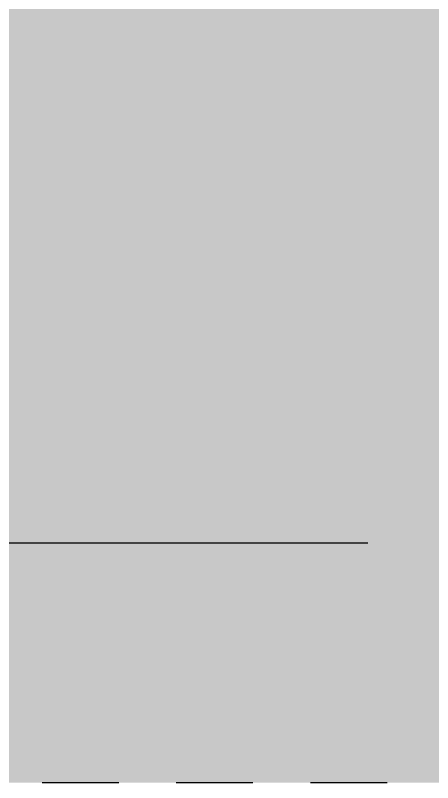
# Model space of a CAD drawing. Header units: inches. Extents: x 0.5 to 16.5, y 0.5 to 10.5.
# Drawn here: x 13.069 to 13.396, y 9.43 to 10.03 of the extents above; entities that cross this region are included whole.
import ezdxf

# ---------------------------------------------------------------- set-up
doc = ezdxf.new("R2010")
doc.units = ezdxf.units.IN
doc.header["$MEASUREMENT"] = 0
for name, color, linetype in [('A-ELEV-FILL', 7, 'Continuous'), ('A-ELEV-HIDN', 7, 'Continuous'), ('A-ELEV-OTLN', 7, 'Continuous')]:
    doc.layers.add(name, color=color, linetype=linetype)

msp = doc.modelspace()

# ---------------------------------------------------------------- hatches: boundary and pattern name
at = {"layer": 'A-ELEV-FILL', "true_color": 0xd8ccb0}
msp.add_hatch(color=7, dxfattribs=at).paths.add_polyline_path([(11.62, 9.43), (15.745, 9.43), (15.745, 10.3675), (11.62, 10.3675)])

# ---------------------------------------------------------------- linework, layer by layer
at = {"layer": 'A-ELEV-HIDN'}
for p, q in [((13.09, 9.43), (13.15, 9.43)), ((13.195, 9.43), (13.255, 9.43)), ((13.3, 9.43), (13.36, 9.43))]:
    msp.add_line(p, q, dxfattribs=at)
at = {"layer": 'A-ELEV-OTLN'}
msp.add_line((11.62, 9.6175), (13.345, 9.6175), dxfattribs=at)

doc.saveas('drawing.dxf')
